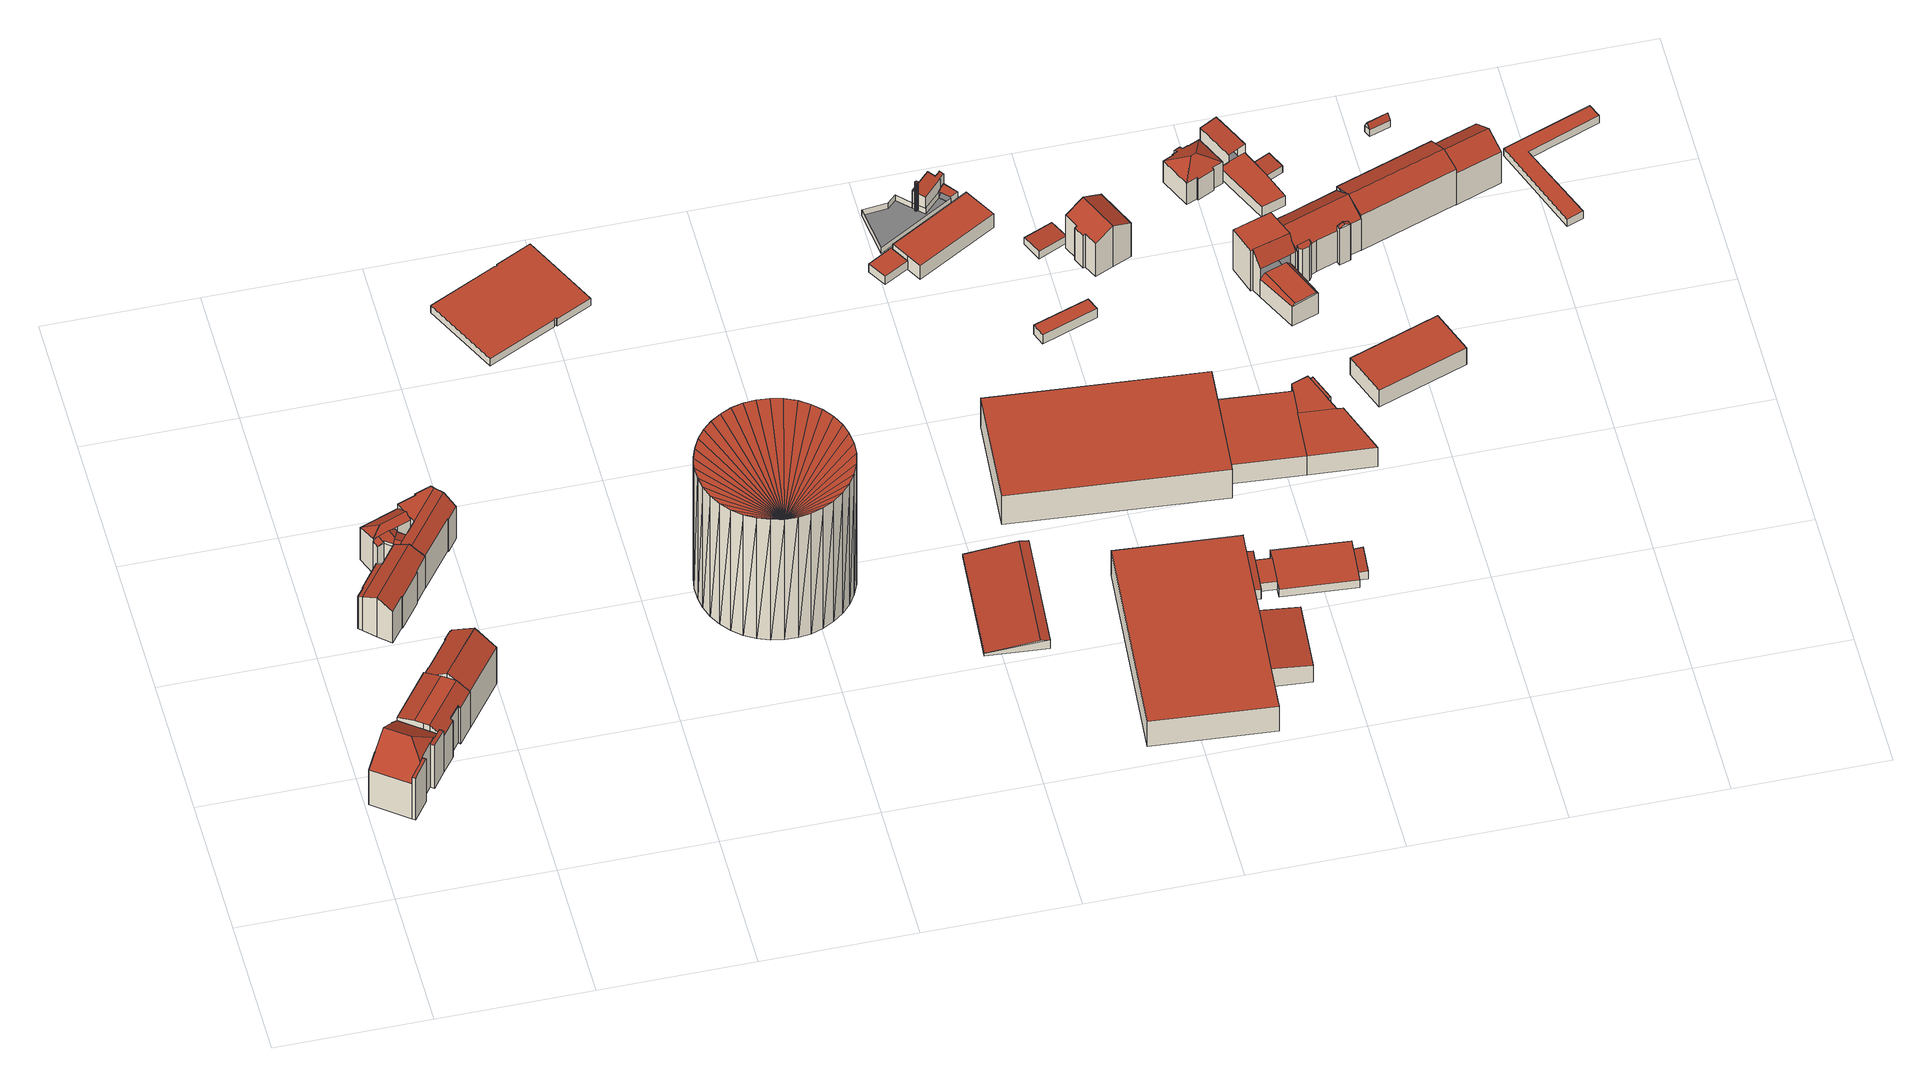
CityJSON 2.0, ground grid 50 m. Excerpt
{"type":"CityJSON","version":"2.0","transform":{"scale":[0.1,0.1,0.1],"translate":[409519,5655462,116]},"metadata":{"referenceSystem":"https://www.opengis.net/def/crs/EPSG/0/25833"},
"CityObjects":{
"building1":{"type":"Building","attributes":{"Gemeindeschluessel":14612000,"Geometrietyp2DReferenz":"3000","function":"31001_9998","roofType":"9999"},"children":["building1-1","building1-2","building1-3","building1-4"]},
"building1-1":{"type":"BuildingPart","attributes":{"Dachtyp_tdc":"tdcPolyFlatRoof","Dachneigung":0,"QualitaetDacherkennung":0,"Geometrietyp2DReferenz":"3000","measuredHeight":3,"roofType":"9999"},"parents":["building1"],"geometry":[{"type":"MultiSurface","lod":"2","boundaries":[[[0,1,2,3,4,5,6]],[[5,4,7,8]],[[4,3,9,7]],[[3,2,10,9]],[[2,1,11,10]],[[1,0,12,11]],[[8,7,9,10,11,12,13]],[[6,5,8,13]],[[0,6,13,12]]],"semantics":{"surfaces":[{"type":"RoofSurface"},{"type":"WallSurface"},{"type":"GroundSurface"},{"type":"ClosureSurface","isClosure":"1","QuelleClosure":"LoD1Solid"}],"values":[0,1,1,1,1,1,2,3,3]}}]},
"building1-2":{"type":"BuildingPart","attributes":{"Dachtyp_tdc":"tdcPolyFlatRoof","Dachneigung":4.39,"QualitaetDacherkennung":44,"Geometrietyp2DReferenz":"3000","measuredHeight":19.11,"roofType":"2100"},"parents":["building1"],"geometry":[{"type":"MultiSurface","lod":"2","boundaries":[[[14,15,16,17]],[[15,18,19,16]],[[18,20,21,22,19]],[[18,15,14,23,24,20]],[[22,25,17,16,19]]],"semantics":{"surfaces":[{"type":"WallSurface"},{"type":"RoofSurface"},{"type":"GroundSurface"}],"values":[0,0,0,1,2]}}]},
"building1-3":{"type":"BuildingPart","attributes":{"Dachtyp_tdc":"tdcGableAndHippedGRoof","Dachneigung":35.06,"QualitaetDacherkennung":53,"Geometrietyp2DReferenz":"3000","measuredHeight":23.35,"roofType":"9999"},"parents":["building1"],"geometry":[{"type":"MultiSurface","lod":"2","boundaries":[[[26,27,5,8,7]],[[28,29,11,12,0]],[[29,30,31,11]],[[30,32,33,31]],[[34,35,14,17,36,37]],[[21,38,39,22]],[[38,26,7,39]],[[40,35,34,41,42]],[[41,43,32,30,29,28,44,42]],[[44,27,26,38,21,24,40,42]],[[7,8,13,12,11,31,33,45,36,17,25,22,39]]],"semantics":{"surfaces":[{"type":"WallSurface"},{"type":"RoofSurface"},{"type":"GroundSurface"}],"values":[0,0,0,0,0,0,0,1,1,1,2]}}]},
"building1-4":{"type":"BuildingPart","attributes":{"Dachtyp_tdc":"tdcPolyFlatRoof","Dachneigung":4.6,"QualitaetDacherkennung":48,"Geometrietyp2DReferenz":"3000","measuredHeight":19.17,"roofType":"2100"},"parents":["building1"],"geometry":[{"type":"MultiSurface","lod":"2","boundaries":[[[46,47,48,49]],[[47,37,36,48]],[[50,46,49,33,32]],[[50,43,51,37,47,46]],[[49,48,36,45,33]]],"semantics":{"surfaces":[{"type":"WallSurface"},{"type":"RoofSurface"},{"type":"GroundSurface"}],"values":[0,0,0,1,2]}}]},
"building2":{"type":"Building","attributes":{"Dachtyp_tdc":"tdcFreeFormRoof","Gemeindeschluessel":14612000,"Dachneigung":11.6,"QualitaetDacherkennung":54,"Geometrietyp2DReferenz":"3000","measuredHeight":19.07,"function":"31001_9998","roofType":"5000"},"geometry":[{"type":"Solid","lod":"2","boundaries":[[[[52,53,54,55]],[[53,56,57,54]],[[56,58,59,57]],[[58,60,61,59]],[[60,62,63,61]],[[62,64,65,63]],[[64,66,67,65]],[[66,68,69,67]],[[68,70,71,69]],[[70,72,73,71]],[[72,52,55,73]],[[74,75,76,77]],[[56,78,79,66,64,80,81,58]],[[78,82,77,76,83,79]],[[68,79,83,70]],[[70,83,76,75,72]],[[52,74,77,82,53]],[[53,82,78,56]],[[58,81,60]],[[60,81,80,62]],[[62,80,64]],[[66,79,68]],[[72,75,74,52]],[[55,54,57,59,61,63,65,67,69,71,73]]]],"semantics":{"surfaces":[{"type":"WallSurface"},{"type":"RoofSurface"},{"type":"GroundSurface"}],"values":[[0,0,0,0,0,0,0,0,0,0,0,1,1,1,0,0,0,0,0,0,0,0,0,2]]}}]},
"building3":{"type":"Building","attributes":{"Dachtyp_tdc":"tdcGableRoof","Gemeindeschluessel":14612000,"Dachneigung":31.71,"QualitaetDacherkennung":57,"Geometrietyp2DReferenz":"3000","measuredHeight":20.95,"function":"31001_9998","roofType":"3100"},"geometry":[{"type":"Solid","lod":"2","boundaries":[[[[84,85,86,87]],[[85,88,89,86]],[[88,90,91,89]],[[90,92,57,91]],[[92,93,94,57]],[[88,85,84,95,96,97,98,99,100,101,93]],[[93,92,90,88]],[[94,55,102,103,104,105,106,107,87,86,89,91,57]],[[93,101,55,94]],[[101,100,102,55]],[[100,99,103,102]],[[99,98,104,103]],[[98,97,105,104]],[[97,96,106,105]],[[96,95,107,106]],[[95,84,87,107]]]],"semantics":{"surfaces":[{"type":"WallSurface"},{"type":"RoofSurface"},{"type":"GroundSurface"}],"values":[[0,0,0,0,0,1,1,2,0,0,0,0,0,0,0,0]]}}]},
"building4":{"type":"Building","attributes":{"Gemeindeschluessel":14612000,"Geometrietyp2DReferenz":"3000","function":"31001_9998","roofType":"9999"},"children":["building4-1","building4-2"]},
"building4-1":{"type":"BuildingPart","attributes":{"Dachtyp_tdc":"tdcGableRoof","Dachneigung":33.22,"QualitaetDacherkennung":48,"Geometrietyp2DReferenz":"3000","measuredHeight":17.38,"roofType":"3100"},"parents":["building4"],"geometry":[{"type":"MultiSurface","lod":"2","boundaries":[[[108,109,110,111]],[[109,112,113,110]],[[112,114,115,113]],[[114,116,117,115]],[[116,118,119,117]],[[118,120,121,119]],[[120,122,123,121]],[[122,124,125,123]],[[124,126,127,125]],[[128,108,111,129]],[[124,122,120,118,116,114,112,109]],[[109,108,128,126,124]],[[111,110,113,115,117,119,121,123,125,127,129]]],"semantics":{"surfaces":[{"type":"WallSurface"},{"type":"RoofSurface"},{"type":"GroundSurface"}],"values":[0,0,0,0,0,0,0,0,0,0,1,1,2]}}]},
"building4-2":{"type":"BuildingPart","attributes":{"Dachtyp_tdc":"tdcPolyFlatRoof","Dachneigung":28.06,"QualitaetDacherkennung":44,"Geometrietyp2DReferenz":"3000","measuredHeight":15.16,"roofType":"2100"},"parents":["building4"],"geometry":[{"type":"MultiSurface","lod":"2","boundaries":[[[130,131,132,133]],[[131,134,135,132]],[[134,136,137,135]],[[136,128,129,137]],[[130,133,127,126]],[[126,128,136,134,131,130]],[[133,132,135,137,129,127]]],"semantics":{"surfaces":[{"type":"WallSurface"},{"type":"RoofSurface"},{"type":"GroundSurface"}],"values":[0,0,0,0,0,1,2]}}]},
"building5":{"type":"Building","attributes":{"Gemeindeschluessel":14612000,"Geometrietyp2DReferenz":"3000","function":"31001_9998","roofType":"9999"},"children":["building5-1","building5-2","building5-3","building5-4","building5-5"]},
"building5-1":{"type":"BuildingPart","attributes":{"Dachtyp_tdc":"tdcPolyFlatRoof","Dachneigung":0,"QualitaetDacherkennung":19,"Geometrietyp2DReferenz":"3000","measuredHeight":16.37,"roofType":"1000"},"parents":["building5"],"geometry":[{"type":"MultiSurface","lod":"2","boundaries":[[[138,139,140,141,142]],[[139,143,144,140]],[[143,145,146,144]],[[145,147,148,146]],[[147,149,150,148]],[[151,152,153,154,155]],[[151,149,147,145,143,139,138,156,157,152]],[[154,141,140,144,146,148,150,155]]],"semantics":{"surfaces":[{"type":"WallSurface"},{"type":"RoofSurface"},{"type":"GroundSurface"}],"values":[0,0,0,0,0,0,1,2]}}]},
"building5-2":{"type":"BuildingPart","attributes":{"Dachtyp_tdc":"tdcFreeFormRoof","Dachneigung":4.94,"QualitaetDacherkennung":31,"Geometrietyp2DReferenz":"3000","measuredHeight":15.71,"roofType":"5000"},"parents":["building5"],"geometry":[{"type":"MultiSurface","lod":"2","boundaries":[[[158,159,160,161]],[[159,162,163,160]],[[162,164,165,163]],[[166,167,168,169]],[[170,171,172,173,174,175]],[[164,162,176,177]],[[173,178,179,177,176,180,181,182,174]],[[158,181,180,159]],[[159,180,176,162]],[[166,171,170,183,167]],[[168,184,161,160,163,165,185,186,169]]],"semantics":{"surfaces":[{"type":"WallSurface"},{"type":"RoofSurface"},{"type":"GroundSurface"}],"values":[0,0,0,0,1,1,1,0,0,0,2]}}]},
"building5-3":{"type":"BuildingPart","attributes":{"Dachtyp_tdc":"tdcGableRoof","Dachneigung":20.17,"QualitaetDacherkennung":49,"Geometrietyp2DReferenz":"3000","measuredHeight":16.18,"roofType":"3100"},"parents":["building5"],"geometry":[{"type":"MultiSurface","lod":"2","boundaries":[[[183,187,188,168,167]],[[189,190,181,158,161,191]],[[187,183,175,192,193]],[[190,189,193,192]],[[168,188,191,161,184]]],"semantics":{"surfaces":[{"type":"WallSurface"},{"type":"RoofSurface"},{"type":"GroundSurface"}],"values":[0,0,1,1,2]}}]},
"building5-4":{"type":"BuildingPart","attributes":{"Dachtyp_tdc":"tdcHipAndGableRoof","Dachneigung":30.74,"QualitaetDacherkennung":56,"Geometrietyp2DReferenz":"3000","measuredHeight":16.95,"roofType":"5000"},"parents":["building5"],"geometry":[{"type":"MultiSurface","lod":"2","boundaries":[[[194,195,196,165,164]],[[195,142,141,196]],[[195,194,197]],[[194,179,198,172,153,157,199,197]],[[142,195,197,199,156]],[[154,169,186,185,165,196,141]]],"semantics":{"surfaces":[{"type":"WallSurface"},{"type":"RoofSurface"},{"type":"GroundSurface"}],"values":[0,0,1,1,1,2]}}]},
"building5-5":{"type":"BuildingPart","attributes":{"Dachtyp_tdc":"tdcGableRoof","Dachneigung":30.87,"QualitaetDacherkennung":40,"Geometrietyp2DReferenz":"3000","measuredHeight":17.08,"roofType":"3100"},"parents":["building5"],"geometry":[{"type":"MultiSurface","lod":"2","boundaries":[[[200,201,202,150,149]],[[201,203,204,202]],[[203,205,206,204]],[[205,207,208,206]],[[207,209,210,208]],[[209,211,212,210]],[[211,213,214,212]],[[213,215,189,191,214]],[[216,217,151,155,188,187]],[[213,211,209,207,205,203,201]],[[201,200,217,216,215,213]],[[155,150,202,204,206,208,210,212,214,191,188]]],"semantics":{"surfaces":[{"type":"WallSurface"},{"type":"RoofSurface"},{"type":"GroundSurface"}],"values":[0,0,0,0,0,0,0,0,0,1,1,2]}}]},
"building6":{"type":"Building","attributes":{"Dachtyp_tdc":"tdcPolyFlatRoof","Gemeindeschluessel":14612000,"Dachneigung":0,"QualitaetDacherkennung":0,"Geometrietyp2DReferenz":"3000","BezugspunktDach":"2000","measuredHeight":3,"function":"31001_2000"},"geometry":[{"type":"MultiSurface","lod":"2","boundaries":[[[218,219,220,221,222,223,224,225,226,227,228,229]],[[229,228,230,231]],[[228,227,232,230]],[[227,226,233,232]],[[226,225,234,233]],[[225,224,235,234]],[[224,223,236,235]],[[223,222,237,236]],[[222,221,238,237]],[[221,220,239,238]],[[220,219,240,239]],[[219,218,241,240]],[[218,229,231,241]],[[231,230,232,233,234,235,236,237,238,239,240,241]]],"semantics":{"surfaces":[{"type":"RoofSurface"},{"type":"WallSurface"},{"type":"GroundSurface"}],"values":[0,1,1,1,1,1,1,1,1,1,1,1,1,2]}}]},
"building7":{"type":"Building","attributes":{"Stand_DGM":"2016","Stand_Basis-DLM":"2021","Gemeindeschluessel":"14612000","ObjektHoehe":53.82,"Stand_Laserscan":"2016","BodenHoehe":120.43,"Stand_3D-Stadtmodell":"2023","Geometrietyp2DReferenz":3000,"AbsoluteHoehe":174.25,"measuredHeight":53.82,"function":"51001_1005","roofType":"9999"},"geometry":[{"type":"MultiSurface","lod":"2","boundaries":[[[242,243,244]],[[242,244,245]],[[242,245,246]],[[242,246,247]],[[242,247,248]],[[242,248,249]],[[242,249,250]],[[242,250,251]],[[242,251,252]],[[242,252,253]],[[242,254,255]],[[242,256,257]],[[242,257,258]],[[242,258,254]],[[242,255,259]],[[242,259,260]],[[242,260,261]],[[242,261,262]],[[242,262,263]],[[242,263,264]],[[242,264,265]],[[242,265,266]],[[242,266,267]],[[242,267,268]],[[242,268,269]],[[242,253,256]],[[242,269,270]],[[242,270,271]],[[242,271,272]],[[242,272,273]],[[242,273,274]],[[242,274,275]],[[242,275,276]],[[242,276,277]],[[242,277,278]],[[271,279,280]],[[270,269,281]],[[270,281,279]],[[269,268,282]],[[269,282,281]],[[268,267,283]],[[268,283,282]],[[267,266,284]],[[267,284,283]],[[266,265,285]],[[266,285,284]],[[265,264,286]],[[265,286,285]],[[264,263,287]],[[264,287,286]],[[263,262,288]],[[263,288,287]],[[262,261,289]],[[262,289,288]],[[261,260,290]],[[261,290,289]],[[260,259,291]],[[260,291,290]],[[259,255,292]],[[259,292,291]],[[255,254,293]],[[255,293,292]],[[254,258,294]],[[254,294,293]],[[258,257,295]],[[258,295,294]],[[257,256,296]],[[271,270,279]],[[257,296,295]],[[256,253,297]],[[256,297,296]],[[253,252,298]],[[253,298,297]],[[252,251,299]],[[252,299,298]],[[251,250,300]],[[251,300,299]],[[250,249,301]],[[250,301,300]],[[249,248,302]],[[249,302,301]],[[248,247,303]],[[248,303,302]],[[247,246,304]],[[247,304,303]],[[246,245,305]],[[246,305,304]],[[245,244,306]],[[245,306,305]],[[243,307,308]],[[244,243,308]],[[244,308,306]],[[243,242,307]],[[242,278,309]],[[242,309,307]],[[278,277,310]],[[278,310,309]],[[277,276,311]],[[277,311,310]],[[276,275,312]],[[276,312,311]],[[275,274,313]],[[275,313,312]],[[274,273,314]],[[274,314,313]],[[273,272,315]],[[273,315,314]],[[272,271,280]],[[272,280,315]],[[305,306,308]],[[305,308,307]],[[305,307,309]],[[305,309,310]],[[305,310,311]],[[305,311,312]],[[305,312,313]],[[305,313,314]],[[305,314,315]],[[305,315,280]],[[305,280,279]],[[305,279,281]],[[305,281,282]],[[305,282,283]],[[305,283,284]],[[305,284,285]],[[305,285,286]],[[305,286,287]],[[305,287,288]],[[305,288,289]],[[305,289,290]],[[305,290,291]],[[305,291,292]],[[305,292,293]],[[305,293,294]],[[305,294,295]],[[305,295,296]],[[305,297,298]],[[305,296,297]],[[305,298,299]],[[305,299,300]],[[305,300,301]],[[305,301,302]],[[305,302,303]],[[305,303,304]]],"semantics":{"surfaces":[{"type":"RoofSurface"},{"type":"WallSurface"},{"type":"GroundSurface"}],"values":[0,0,0,0,0,0,0,0,0,0,0,0,0,0,0,0,0,0,0,0,0,0,0,0,0,0,0,0,0,0,0,0,0,0,0,1,1,1,1,1,1,1,1,1,1,1,1,1,1,1,1,1,1,1,1,1,1,1,1,1,1,1,1,1,1,1,1,1,1,1,1,1,1,1,1,1,1,1,1,1,1,1,1,1,1,1,1,1,1,1,1,1,1,1,1,1,1,1,1,1,1,1,1,1,1,1,1,1,1,2,2,2,2,2,2,2,2,2,2,2,2,2,2,2,2,2,2,2,2,2,2,2,2,2,2,2,2,2,2,2,2,2,2,2]}}]},
"building8":{"type":"Building","attributes":{"Dachtyp_tdc":"tdcGableRoof","Gemeindeschluessel":14612000,"Dachneigung":10.55,"QualitaetDacherkennung":10,"Geometrietyp2DReferenz":"3000","measuredHeight":4.3,"function":"31001_2000","roofType":"3100"},"geometry":[{"type":"Solid","lod":"2","boundaries":[[[[316,317,318,319]],[[317,320,321,318]],[[320,322,323,321]],[[322,316,319,323]],[[320,317,324]],[[316,322,325]],[[317,316,325,324]],[[322,320,324,325]],[[319,318,321,323]]]],"semantics":{"surfaces":[{"type":"WallSurface"},{"type":"RoofSurface"},{"type":"GroundSurface"}],"values":[[0,0,0,0,0,0,1,1,2]]}}]},
"building9":{"type":"Building","attributes":{"Dachtyp_tdc":"tdcPolyFlatRoof","Gemeindeschluessel":14612000,"Dachneigung":0,"QualitaetDacherkennung":81,"Geometrietyp2DReferenz":"3000","measuredHeight":3.58,"function":"31001_2000","roofType":"1000"},"geometry":[{"type":"Solid","lod":"2","boundaries":[[[[326,327,328,329,330,331]],[[332,333,327,326]],[[333,334,328,327]],[[334,335,329,328]],[[335,336,330,329]],[[336,337,331,330]],[[337,332,326,331]],[[337,336,335,334,333,332]]]],"semantics":{"surfaces":[{"type":"GroundSurface"},{"type":"WallSurface"},{"type":"RoofSurface"}],"values":[[0,1,1,1,1,1,1,2]]}}]},
"building10":{"type":"Building","attributes":{"Gemeindeschluessel":14612000,"Geometrietyp2DReferenz":"3000","function":"31001_2000","roofType":"9999"},"children":["building10-1","building10-2","building10-3"]},
"building10-1":{"type":"BuildingPart","attributes":{"Dachtyp_tdc":"tdcPolyFlatRoof","Dachneigung":0,"QualitaetDacherkennung":19,"Geometrietyp2DReferenz":"3000","measuredHeight":11.03,"roofType":"1000"},"parents":["building10"],"geometry":[{"type":"MultiSurface","lod":"2","boundaries":[[[338,339,340]],[[338,341,342,339]],[[341,343,342]],[[344,345,346]],[[344,347,348,345]],[[347,349,350,348]],[[349,351,352,350]],[[351,353,354,352]],[[353,355,356,354]],[[355,357,358,356]],[[357,359,358]],[[357,355,353,351,349,347,344,341,338]],[[339,342,345,348,350,352,354,356,358]]],"semantics":{"surfaces":[{"type":"WallSurface"},{"type":"RoofSurface"},{"type":"GroundSurface"}],"values":[0,0,0,0,0,0,0,0,0,0,0,1,2]}}]},
"building10-2":{"type":"BuildingPart","attributes":{"Dachtyp_tdc":"tdcPolyFlatRoof","Dachneigung":2.71,"QualitaetDacherkennung":78,"Geometrietyp2DReferenz":"3000","measuredHeight":4.43,"roofType":"2100"},"parents":["building10"],"geometry":[{"type":"MultiSurface","lod":"2","boundaries":[[[359,360,361,358]],[[360,362,363,361]],[[362,364,365,363]],[[364,366,367,365]],[[366,340,339,367]],[[340,366,364,362,360,359]],[[361,363,365,367,339,358]]],"semantics":{"surfaces":[{"type":"WallSurface"},{"type":"RoofSurface"},{"type":"GroundSurface"}],"values":[0,0,0,0,0,1,2]}}]},
"building10-3":{"type":"BuildingPart","attributes":{"Dachtyp_tdc":"tdcPolyFlatRoof","Dachneigung":2.86,"QualitaetDacherkennung":78,"Geometrietyp2DReferenz":"3000","measuredHeight":8.1,"roofType":"2100"},"parents":["building10"],"geometry":[{"type":"MultiSurface","lod":"2","boundaries":[[[343,368,369,342]],[[368,370,371,369]],[[370,346,345,371]],[[346,370,368,343]],[[342,369,371,345]]],"semantics":{"surfaces":[{"type":"WallSurface"},{"type":"RoofSurface"},{"type":"GroundSurface"}],"values":[0,0,0,1,2]}}]},
"building11":{"type":"Building","attributes":{"Gemeindeschluessel":14612000,"QualitaetDacherkennung":100,"Geometrietyp2DReferenz":"3000","function":"31001_2000","roofType":"9999"},"children":["building11-1","building11-2","building11-3"]},
"building11-1":{"type":"BuildingPart","attributes":{"Dachtyp_tdc":"tdcPolyFlatRoof","Dachneigung":0,"QualitaetDacherkennung":100,"Geometrietyp2DReferenz":"3000","measuredHeight":2.31,"roofType":"1000"},"parents":["building11"],"geometry":[{"type":"MultiSurface","lod":"2","boundaries":[[[372,373,374,375,376]],[[373,377,378,374]],[[377,379,380,378]],[[379,381,382,380]],[[381,383,384,382]],[[383,385,386,384]],[[385,387,388,389,386]],[[375,374,378,380,382,384,386,389]]],"semantics":{"surfaces":[{"type":"WallSurface"},{"type":"GroundSurface"}],"values":[0,0,0,0,0,0,0,1]}}]},
"building11-2":{"type":"BuildingPart","attributes":{"Dachtyp_tdc":"tdcPolyFlatRoof","Dachneigung":0,"QualitaetDacherkennung":100,"Geometrietyp2DReferenz":"3000","measuredHeight":2.66,"roofType":"1000"},"parents":["building11"],"geometry":[{"type":"MultiSurface","lod":"2","boundaries":[[[390,391,392,388,387]],[[391,393,394,392]],[[393,395,396,394]],[[395,397,398,396]],[[397,399,372,376,398]],[[399,397,395,393,391,390]],[[388,392,394,396,398,376]]],"semantics":{"surfaces":[{"type":"WallSurface"},{"type":"RoofSurface"},{"type":"GroundSurface"}],"values":[0,0,0,0,0,1,2]}}]},
"building11-3":{"type":"BuildingPart","attributes":{"Dachtyp_tdc":"tdcPolyFlatRoof","Dachneigung":0,"QualitaetDacherkennung":100,"Geometrietyp2DReferenz":"3000","measuredHeight":12.34,"roofType":"1000"},"parents":["building11"],"geometry":[{"type":"MultiSurface","lod":"2","boundaries":[[[400,401,402,403]],[[401,404,405,402]],[[404,406,407,405]],[[406,408,409,407]],[[408,410,411,409]],[[410,412,413,411]],[[412,414,415,413]],[[414,416,417,415]],[[416,418,419,417]],[[418,420,421,419]],[[420,422,423,421]],[[422,424,425,423]],[[424,426,427,425]],[[426,428,429,427]],[[428,430,431,429]],[[430,432,433,431]],[[432,434,435,433]],[[434,400,403,435]],[[434,432,430,428,426,424,422,420,418,416,414,412,410,408,406,404,401,400]]],"semantics":{"surfaces":[{"type":"WallSurface"},{"type":"RoofSurface"}],"values":[0,0,0,0,0,0,0,0,0,0,0,0,0,0,0,0,0,0,1]}}]},
"building12":{"type":"Building","attributes":{"Dachtyp_tdc":"tdcPolyFlatRoof","Gemeindeschluessel":14612000,"Dachneigung":0,"QualitaetDacherkennung":20,"Geometrietyp2DReferenz":"3000","measuredHeight":12.74,"function":"31001_2000","roofType":"1000"},"geometry":[{"type":"Solid","lod":"2","boundaries":[[[[436,437,438,439]],[[437,440,441,438]],[[440,442,443,441]],[[442,444,445,443]],[[444,446,447,445]],[[446,436,439,447]],[[446,444,442,440,437,436]],[[439,438,441,443,445,447]]]],"semantics":{"surfaces":[{"type":"WallSurface"},{"type":"RoofSurface"},{"type":"GroundSurface"}],"values":[[0,0,0,0,0,0,1,2]]}}]},
"building13":{"type":"Building","attributes":{"Dachtyp_tdc":"tdcPolyFlatRoof","Gemeindeschluessel":14612000,"Dachneigung":0,"QualitaetDacherkennung":92,"Geometrietyp2DReferenz":"3000","measuredHeight":6.06,"function":"31001_2000","roofType":"1000"},"geometry":[{"type":"Solid","lod":"2","boundaries":[[[[448,449,450,451]],[[449,452,453,450]],[[452,454,455,453]],[[454,456,457,455]],[[456,458,459,457]],[[458,448,451,459]],[[458,456,454,452,449,448]],[[451,450,453,455,457,459]]]],"semantics":{"surfaces":[{"type":"WallSurface"},{"type":"RoofSurface"},{"type":"GroundSurface"}],"values":[[0,0,0,0,0,0,1,2]]}}]},
"building14":{"type":"Building","attributes":{"Dachtyp_tdc":"tdcPolyFlatRoof","Gemeindeschluessel":14612000,"Dachneigung":8.88,"QualitaetDacherkennung":100,"Geometrietyp2DReferenz":"3000","measuredHeight":7.78,"function":"31001_2000","roofType":"2100"},"geometry":[{"type":"Solid","lod":"2","boundaries":[[[[460,461,462,463]],[[461,464,465,462]],[[464,466,467,465]],[[466,468,396,467]],[[468,469,394,396]],[[469,470,392,394]],[[470,471,472,392]],[[471,473,474,472]],[[473,460,463,474]],[[473,471,470,469,468,466,464,461,460]],[[463,462,465,467,396,394,392,472,474]]]],"semantics":{"surfaces":[{"type":"WallSurface"},{"type":"RoofSurface"},{"type":"GroundSurface"}],"values":[[0,0,0,0,0,0,0,0,0,1,2]]}}]},
"building15":{"type":"Building","attributes":{"Dachtyp_tdc":"tdcPolyFlatRoof","Gemeindeschluessel":14612000,"Dachneigung":0,"QualitaetDacherkennung":84,"Geometrietyp2DReferenz":"3000","measuredHeight":3.94,"function":"31001_2000","roofType":"1000"},"geometry":[{"type":"Solid","lod":"2","boundaries":[[[[475,476,477,478]],[[476,479,480,477]],[[479,481,482,480]],[[481,475,478,482]],[[481,479,476,475]],[[478,477,480,482]]]],"semantics":{"surfaces":[{"type":"WallSurface"},{"type":"RoofSurface"},{"type":"GroundSurface"}],"values":[[0,0,0,0,1,2]]}}]},
"building16":{"type":"Building","attributes":{"Dachtyp_tdc":"tdcPolyFlatRoof","Gemeindeschluessel":14612000,"Dachneigung":3.62,"QualitaetDacherkennung":80,"Geometrietyp2DReferenz":"3000","measuredHeight":3.3,"function":"31001_9998","roofType":"2100"},"geometry":[{"type":"Solid","lod":"2","boundaries":[[[[483,484,485,486]],[[484,487,488,485]],[[487,489,490,488]],[[489,483,486,490]],[[489,487,484,483]],[[486,485,488,490]]]],"semantics":{"surfaces":[{"type":"WallSurface"},{"type":"RoofSurface"},{"type":"GroundSurface"}],"values":[[0,0,0,0,1,2]]}}]},
"building17":{"type":"Building","attributes":{"Gemeindeschluessel":14612000,"Geometrietyp2DReferenz":"3000","function":"31001_2000","roofType":"9999"},"children":["building17-1","building17-2","building17-3"]},
"building17-1":{"type":"BuildingPart","attributes":{"Dachtyp_tdc":"tdcPolyFlatRoof","Dachneigung":0,"QualitaetDacherkennung":81,"Geometrietyp2DReferenz":"3000","measuredHeight":3.49,"roofType":"1000"},"parents":["building17"],"geometry":[{"type":"MultiSurface","lod":"2","boundaries":[[[491,492,493]],[[491,494,495,492]],[[494,496,497,495]],[[496,498,499,497]],[[500,501,502,503]],[[501,504,505,502]],[[504,506,507,505]],[[506,508,507]],[[506,504,501,500,498,496,494,491]],[[492,495,497,499,503,502,505,507]]],"semantics":{"surfaces":[{"type":"WallSurface"},{"type":"RoofSurface"},{"type":"GroundSurface"}],"values":[0,0,0,0,0,0,0,0,1,2]}}]},
"building17-2":{"type":"BuildingPart","attributes":{"Dachtyp_tdc":"tdcPolyFlatRoof","Dachneigung":6,"QualitaetDacherkennung":92,"Geometrietyp2DReferenz":"3000","measuredHeight":3.68,"roofType":"2100"},"parents":["building17"],"geometry":[{"type":"MultiSurface","lod":"2","boundaries":[[[508,509,510,507]],[[509,511,512,510]],[[511,493,492,512]],[[511,509,508,493]],[[492,507,510,512]]],"semantics":{"surfaces":[{"type":"WallSurface"},{"type":"RoofSurface"},{"type":"GroundSurface"}],"values":[0,0,0,1,2]}}]},
"building17-3":{"type":"BuildingPart","attributes":{"Dachtyp_tdc":"tdcPolyFlatRoof","Dachneigung":0,"QualitaetDacherkennung":49,"Geometrietyp2DReferenz":"3000","measuredHeight":3.65,"roofType":"1000"},"parents":["building17"],"geometry":[{"type":"MultiSurface","lod":"2","boundaries":[[[513,514,365,499,498]],[[514,515,363,365]],[[515,516,500,503,363]],[[516,515,514,513]],[[499,365,363,503]]],"semantics":{"surfaces":[{"type":"WallSurface"},{"type":"RoofSurface"},{"type":"GroundSurface"}],"values":[0,0,0,1,2]}}]},
"building18":{"type":"Building","attributes":{"Dachtyp_tdc":"tdcGableRoof","Gemeindeschluessel":14612000,"Dachneigung":28.18,"QualitaetDacherkennung":75,"Geometrietyp2DReferenz":"3000","measuredHeight":18.16,"function":"31001_9998","roofType":"3100"},"geometry":[{"type":"Solid","lod":"2","boundaries":[[[[517,518,519,520]],[[518,521,522,519]],[[521,523,524,522]],[[523,525,526,524]],[[525,527,528,526]],[[527,529,530,528]],[[529,531,532,530]],[[531,533,534,532]],[[533,535,536,534]],[[535,517,520,536]],[[531,529,527,525]],[[525,523,521,518,517,535,533,531]],[[520,519,522,524,526,528,530,532,534,536]]]],"semantics":{"surfaces":[{"type":"WallSurface"},{"type":"RoofSurface"},{"type":"GroundSurface"}],"values":[[0,0,0,0,0,0,0,0,0,0,1,1,2]]}}]},
"building19":{"type":"Building","attributes":{"Gemeindeschluessel":14612000,"Geometrietyp2DReferenz":"3000","function":"31001_2000","roofType":"9999"},"children":["building19-1","building19-2","building19-3","building19-4"]},
"building19-1":{"type":"BuildingPart","attributes":{"Dachtyp_tdc":"tdcPolyFlatRoof","Dachneigung":0,"QualitaetDacherkennung":49,"Geometrietyp2DReferenz":"3000","measuredHeight":8.45,"roofType":"1000"},"parents":["building19"],"geometry":[{"type":"MultiSurface","lod":"2","boundaries":[[[537,538,539,540,541]],[[542,543,544,545,546]],[[547,537,541,548]],[[547,549,543,542,538,537]],[[541,540,545,544,550,548]]],"semantics":{"surfaces":[{"type":"WallSurface"},{"type":"RoofSurface"},{"type":"GroundSurface"}],"values":[0,0,0,1,2]}}]},
"building19-2":{"type":"BuildingPart","attributes":{"Dachtyp_tdc":"tdcPolyFlatRoof","Dachneigung":0,"QualitaetDacherkennung":68,"Geometrietyp2DReferenz":"3000","measuredHeight":8.48,"roofType":"1000"},"parents":["building19"],"geometry":[{"type":"MultiSurface","lod":"2","boundaries":[[[551,552,553,554]],[[552,555,556,553]],[[557,551,554,544,543]],[[557,558,555,552,551]],[[554,553,556,550,544]]],"semantics":{"surfaces":[{"type":"WallSurface"},{"type":"RoofSurface"},{"type":"GroundSurface"}],"values":[0,0,0,1,2]}}]},
"building19-3":{"type":"BuildingPart","attributes":{"Dachtyp_tdc":"tdcPolyFlatRoof","Dachneigung":19.18,"QualitaetDacherkennung":60,"Geometrietyp2DReferenz":"3000","measuredHeight":6.92,"roofType":"2100"},"parents":["building19"],"geometry":[{"type":"MultiSurface","lod":"2","boundaries":[[[559,546,545,560]],[[539,561,562,540]],[[561,559,560,562]],[[561,539,546,559]],[[560,545,540,562]]],"semantics":{"surfaces":[{"type":"WallSurface"},{"type":"RoofSurface"},{"type":"GroundSurface"}],"values":[0,0,0,1,2]}}]},
"building19-4":{"type":"BuildingPart","attributes":{"Dachtyp_tdc":"tdcPolyFlatRoof","Dachneigung":0,"QualitaetDacherkennung":69,"Geometrietyp2DReferenz":"3000","measuredHeight":8.47,"roofType":"1000"},"parents":["building19"],"geometry":[{"type":"MultiSurface","lod":"2","boundaries":[[[563,564,565,566]],[[564,567,547,548,565]],[[555,563,566,556]],[[555,558,567,564,563]],[[566,565,548,550,556]]],"semantics":{"surfaces":[{"type":"WallSurface"},{"type":"RoofSurface"},{"type":"GroundSurface"}],"values":[0,0,0,1,2]}}]},
"building20":{"type":"Building","attributes":{"Dachtyp_tdc":"tdcHipRoof","Gemeindeschluessel":14612000,"Dachneigung":28.74,"QualitaetDacherkennung":75,"Geometrietyp2DReferenz":"3000","measuredHeight":12.71,"function":"31001_2000","roofType":"3200"},"geometry":[{"type":"Solid","lod":"2","boundaries":[[[[568,569,570,571]],[[569,572,573,570]],[[572,574,575,573]],[[574,576,577,575]],[[576,578,579,577]],[[578,580,581,579]],[[580,582,583,581]],[[582,584,585,583]],[[584,586,587,585]],[[586,588,589,587]],[[588,590,591,589]],[[590,592,593,591]],[[592,594,595,593]],[[594,596,597,595]],[[596,598,599,597]],[[598,568,571,599]],[[594,592,600]],[[582,580,601]],[[592,590,588,586,584,582,601,600]],[[580,578,576,574,572,569,568,598,596,594,600,601]],[[571,570,573,575,577,579,581,583,585,587,589,591,593,595,597,599]]]],"semantics":{"surfaces":[{"type":"WallSurface"},{"type":"RoofSurface"},{"type":"GroundSurface"}],"values":[[0,0,0,0,0,0,0,0,0,0,0,0,0,0,0,0,1,1,1,1,2]]}}]},
"building21":{"type":"Building","attributes":{"Gemeindeschluessel":14612000,"Geometrietyp2DReferenz":"3000","function":"31001_2000","roofType":"9999"},"children":["building21-1","building21-2","building21-3","building21-4","building21-5","building21-6"]},
"building21-1":{"type":"BuildingPart","attributes":{"Dachtyp_tdc":"tdcPolyFlatRoof","Dachneigung":0,"QualitaetDacherkennung":45,"Geometrietyp2DReferenz":"3000","measuredHeight":17.8,"roofType":"1000"},"parents":["building21"],"geometry":[{"type":"MultiSurface","lod":"2","boundaries":[[[602,603,604,605]],[[603,606,607,604]],[[603,602,608,609,610,611,612,613,606]],[[607,614,615,616,605,604]],[[606,613,617,614,607]]],"semantics":{"surfaces":[{"type":"WallSurface"},{"type":"RoofSurface"},{"type":"GroundSurface"}],"values":[0,0,1,2,0]}}]},
"building21-2":{"type":"BuildingPart","attributes":{"Dachtyp_tdc":"tdcGableRoof","Dachneigung":32.88,"QualitaetDacherkennung":58,"Geometrietyp2DReferenz":"3000","measuredHeight":18.35,"roofType":"3100"},"parents":["building21"],"geometry":[{"type":"MultiSurface","lod":"2","boundaries":[[[618,619,620,621]],[[619,622,623,620]],[[622,624,625,623]],[[624,626,627,625]],[[626,628,629,627]],[[630,631,632,633]],[[631,634,635,632]],[[634,636,637,635]],[[638,639,640,641,642]],[[617,643,644,614]],[[643,618,621,644]],[[645,610,646,647,639,638,636,634,631,630,628,626,624,622]],[[622,619,618,643,617,612,645]],[[621,620,623,625,627,629,633,632,635,637,642,641,616,615,614,644]]],"semantics":{"surfaces":[{"type":"WallSurface"},{"type":"RoofSurface"},{"type":"GroundSurface"}],"values":[0,0,0,0,0,0,0,0,0,0,0,1,1,2]}}]},
"building21-3":{"type":"BuildingPart","attributes":{"Dachtyp_tdc":"tdcCutGableRoof","Dachneigung":0.132,"QualitaetDacherkennung":53,"Geometrietyp2DReferenz":"3000","measuredHeight":9.65,"roofType":"9999"},"parents":["building21"],"geometry":[{"type":"MultiSurface","lod":"2","boundaries":[[[648,649,650,651]],[[649,652,653,650]],[[652,654,655,653]],[[649,648,656,657]],[[652,649,657,658]],[[654,652,658,659]],[[658,657,656,659]],[[651,650,653,655]]],"semantics":{"surfaces":[{"type":"WallSurface"},{"type":"RoofSurface"},{"type":"GroundSurface"}],"values":[0,0,0,1,0,1,1,2]}}]},
"building21-4":{"type":"BuildingPart","attributes":{"Dachtyp_tdc":"tdcPolyFlatRoof","Dachneigung":30.3,"QualitaetDacherkennung":60,"Geometrietyp2DReferenz":"3000","measuredHeight":16.27,"roofType":"2100"},"parents":["building21"],"geometry":[{"type":"MultiSurface","lod":"2","boundaries":[[[660,661,638,642,662]],[[663,664,665,637,636]],[[664,666,667,665]],[[666,668,669,667]],[[669,662,642,637,665,667]],[[666,664,663,661,660,668]],[[668,660,662,669]]],"semantics":{"surfaces":[{"type":"WallSurface"},{"type":"GroundSurface"},{"type":"RoofSurface"}],"values":[0,0,0,0,1,2,0]}}]},
"building21-5":{"type":"BuildingPart","attributes":{"Dachtyp_tdc":"tdcPolyFlatRoof","Dachneigung":57.88,"QualitaetDacherkennung":50,"Geometrietyp2DReferenz":"3000","measuredHeight":18.12,"roofType":"2100"},"parents":["building21"],"geometry":[{"type":"MultiSurface","lod":"2","boundaries":[[[670,671,602,605,655,654]],[[640,672,648,651,641]],[[672,640,647,673,608,671,670]],[[655,605,616,641,651]]],"semantics":{"surfaces":[{"type":"WallSurface"},{"type":"RoofSurface"},{"type":"GroundSurface"}],"values":[0,0,1,2]}}]},
"building21-6":{"type":"BuildingPart","attributes":{"Dachtyp_tdc":"tdcGableRoof","Dachneigung":23.72,"QualitaetDacherkennung":68,"Geometrietyp2DReferenz":"3000","measuredHeight":16.86,"roofType":"3100"},"parents":["building21"],"geometry":[{"type":"MultiSurface","lod":"2","boundaries":[[[674,675,676]],[[677,678,679]],[[675,677,679,676]],[[678,674,676,679]],[[629,680,681,633]],[[677,675,680,629,628]],[[675,674,681,680]],[[674,678,630,633,681]]],"semantics":{"surfaces":[{"type":"WallSurface"},{"type":"RoofSurface"},{"type":"GroundSurface"}],"values":[0,0,1,1,2,0,0,0]}}]},
"building22":{"type":"Building","attributes":{"Gemeindeschluessel":14612000,"Geometrietyp2DReferenz":"3000","function":"31001_2000","roofType":"9999"},"children":["building22-1","building22-2"]},
"building22-1":{"type":"BuildingPart","attributes":{"Dachtyp_tdc":"tdcPolyFlatRoof","Dachneigung":5.88,"QualitaetDacherkennung":66,"Geometrietyp2DReferenz":"3000","measuredHeight":8.29,"roofType":"2100"},"parents":["building22"],"geometry":[{"type":"MultiSurface","lod":"2","boundaries":[[[682,683,684,685]],[[683,686,687,684]],[[686,688,689,690,687]],[[691,692,693,694,695]],[[692,682,685,693]],[[692,691,688,686,683,682]],[[685,684,687,690,694,693]]],"semantics":{"surfaces":[{"type":"WallSurface"},{"type":"RoofSurface"},{"type":"GroundSurface"}],"values":[0,0,0,0,0,1,2]}}]},
"building22-2":{"type":"BuildingPart","attributes":{"Dachtyp_tdc":"tdcPolyFlatRoof","Dachneigung":0,"QualitaetDacherkennung":90,"Geometrietyp2DReferenz":"3000","measuredHeight":4.37,"roofType":"1000"},"parents":["building22"],"geometry":[{"type":"MultiSurface","lod":"2","boundaries":[[[696,697,698,699]],[[697,695,694,698]],[[689,700,701,690]],[[700,702,703,701]],[[702,704,705,703]],[[704,706,707,705]],[[706,696,699,707]],[[706,704,702,700,689,695,697,696]],[[699,698,694,690,701,703,705,707]]],"semantics":{"surfaces":[{"type":"WallSurface"},{"type":"RoofSurface"},{"type":"GroundSurface"}],"values":[0,0,0,0,0,0,0,1,2]}}]},
"building23":{"type":"Building","attributes":{"Dachtyp_tdc":"tdcPolyFlatRoof","Gemeindeschluessel":14612000,"Dachneigung":0,"QualitaetDacherkennung":79,"Geometrietyp2DReferenz":"3000","measuredHeight":7.4,"function":"31001_2000","roofType":"1000"},"geometry":[{"type":"Solid","lod":"2","boundaries":[[[[708,709,710,711]],[[709,712,713,710]],[[712,714,715,713]],[[714,708,711,715]],[[714,712,709,708]],[[711,710,713,715]]]],"semantics":{"surfaces":[{"type":"WallSurface"},{"type":"RoofSurface"},{"type":"GroundSurface"}],"values":[[0,0,0,0,1,2]]}}]},
"building24":{"type":"Building","attributes":{"Dachtyp_tdc":"tdcPolyFlatRoof","Gemeindeschluessel":14612000,"Dachneigung":2.67,"QualitaetDacherkennung":80,"Geometrietyp2DReferenz":"3000","measuredHeight":3.29,"function":"31001_2000","roofType":"2100"},"geometry":[{"type":"Solid","lod":"2","boundaries":[[[[716,717,718,719]],[[717,720,721,718]],[[720,722,723,721]],[[722,716,719,723]],[[722,720,717,716]],[[719,718,721,723]]]],"semantics":{"surfaces":[{"type":"WallSurface"},{"type":"RoofSurface"},{"type":"GroundSurface"}],"values":[[0,0,0,0,1,2]]}}]},
"building25":{"type":"Building","attributes":{"Dachtyp_tdc":"tdcFreeFormRoof","Gemeindeschluessel":14612000,"Dachneigung":22.39,"QualitaetDacherkennung":92,"Geometrietyp2DReferenz":"3000","measuredHeight":18.5,"function":"31001_2000","roofType":"5000"},"geometry":[{"type":"Solid","lod":"2","boundaries":[[[[724,725,726,727]],[[725,728,729,726]],[[728,730,731,729]],[[730,732,733,731]],[[732,734,735,733]],[[734,724,727,735]],[[736,737,725,724,734]],[[732,730,728,737,736]],[[728,725,737]],[[734,732,736]],[[727,726,729,731,733,735]]]],"semantics":{"surfaces":[{"type":"WallSurface"},{"type":"RoofSurface"},{"type":"GroundSurface"}],"values":[[0,0,0,0,0,0,1,1,0,0,2]]}}]},
"building26":{"type":"Building","attributes":{"Dachtyp_tdc":"tdcFreeFormRoof","Gemeindeschluessel":14612000,"Dachneigung":61.33,"QualitaetDacherkennung":9,"Geometrietyp2DReferenz":"3000","measuredHeight":5.22,"function":"31001_2000","roofType":"5000"},"geometry":[{"type":"Solid","lod":"2","boundaries":[[[[738,739,740,741]],[[739,742,743,740]],[[742,744,745,743]],[[744,738,741,745]],[[746,747,744,742]],[[746,742,739]],[[747,746,739,738]],[[747,738,744]],[[741,740,743,745]]]],"semantics":{"surfaces":[{"type":"WallSurface"},{"type":"RoofSurface"},{"type":"GroundSurface"}],"values":[[0,0,0,0,1,0,1,0,2]]}}]},
"building27":{"type":"Building","attributes":{"Dachtyp_tdc":"tdcGableRoof","Gemeindeschluessel":14612000,"Dachneigung":31,"QualitaetDacherkennung":77,"Geometrietyp2DReferenz":"3000","measuredHeight":17.98,"function":"31001_9998","roofType":"3100"},"geometry":[{"type":"Solid","lod":"2","boundaries":[[[[748,749,750,751]],[[749,752,753,750]],[[752,754,755,753]],[[754,756,757,755]],[[756,758,759,757]],[[758,760,761,759]],[[760,748,751,761]],[[756,754,752,749]],[[749,748,760,758,756]],[[751,750,753,755,757,759,761]]]],"semantics":{"surfaces":[{"type":"WallSurface"},{"type":"RoofSurface"},{"type":"GroundSurface"}],"values":[[0,0,0,0,0,0,0,1,1,2]]}}]},
"building28":{"type":"Building","attributes":{"Dachtyp_tdc":"tdcPolyFlatRoof","Gemeindeschluessel":14612000,"Dachneigung":0,"QualitaetDacherkennung":70,"Geometrietyp2DReferenz":"3000","measuredHeight":3.32,"function":"31001_2000","roofType":"1000"},"geometry":[{"type":"Solid","lod":"2","boundaries":[[[[762,763,764,765]],[[763,766,767,764]],[[766,768,769,767]],[[768,770,771,769]],[[770,772,773,771]],[[772,762,765,773]],[[772,770,768,766,763,762]],[[765,764,767,769,771,773]]]],"semantics":{"surfaces":[{"type":"WallSurface"},{"type":"RoofSurface"},{"type":"GroundSurface"}],"values":[[0,0,0,0,0,0,1,2]]}}]}
},
"vertices":[
[111,502,60],[110,503,60],[106,506,60],[30,405,60],[34,402,60],[34,401,60],[73,453,60],[34,402,30],[34,401,30],[30,405,30],[106,506,30],[110,503,30],[111,502,30],[73,453,30],
[167,343,221],[177,336,221],[177,336,30],[167,343,30],[128,272,215],[128,272,30],[120,278,215],[120,278,185],[120,278,30],[155,325,219],[148,316,218],[155,325,30],
[34,402,218],[34,401,218],[111,502,220],[110,503,220],[133,531,194],[133,531,30],[244,446,195],[244,446,30],[202,390,227],[167,343,227],[202,390,30],[202,390,221],[6,364,185],[6,364,30],[155,325,226],[216,409,227],[146,398,263],[224,419,218],[73,453,263],[216,409,30],
[255,438,216],[213,382,221],[213,382,30],[255,438,30],[244,446,216],[216,409,219],
[254,689,189],[325,634,189],[325,634,29],[254,689,29],[375,596,189],[375,596,29],[332,540,189],[332,540,29],[325,546,189],[325,546,29],[289,500,189],[289,500,29],[297,494,189],[297,494,29],[255,438,189],[255,438,29],[218,466,189],[218,466,29],[202,478,189],[202,478,29],[133,531,189],[133,531,29],[254,689,207],[133,531,207],[178,497,218],[298,655,218],[339,624,219],[218,466,219],[289,500,196],[325,546,196],[325,634,219],[202,478,219],
[375,849,190],[379,853,190],[379,853,29],[375,849,29],[437,802,238],[437,802,29],[493,752,191],[493,752,29],[375,596,191],[315,642,238],[315,642,29],[373,850,189],[350,821,189],[352,819,190],[276,719,190],[274,720,189],[252,690,189],[254,689,190],[252,690,29],[274,720,29],[276,719,29],[352,819,29],[350,821,29],[373,850,29],
[293,1240,178],[334,1210,201],[334,1210,27],[293,1240,27],[376,1180,167],[376,1180,27],[336,1126,166],[336,1126,27],[338,1124,165],[338,1124,27],[272,1037,165],[272,1037,27],[269,1039,167],[269,1039,27],[228,985,167],[228,985,27],[190,1020,201],[190,1020,27],[153,1055,178],[153,1055,27],[242,1172,178],[242,1172,27],
[141,1067,169],[165,1098,170],[165,1098,27],[141,1067,27],[162,1100,168],[162,1100,27],[226,1185,168],[226,1185,27],
[341,1388,187],[402,1411,187],[402,1411,24],[341,1388,24],[341,1388,167],[400,1415,187],[400,1415,24],[454,1435,187],[454,1435,24],[457,1432,187],[457,1432,24],[462,1425,187],[462,1425,24],[372,1307,187],[365,1324,187],[365,1324,178],[365,1324,24],[372,1307,24],[353,1356,187],[360,1338,187],
[293,1240,167],[268,1259,167],[268,1259,24],[293,1240,24],[247,1251,167],[247,1251,24],[238,1275,167],[238,1275,24],[313,1304,167],[316,1295,167],[316,1295,24],[313,1304,24],[316,1295,172],[313,1304,172],[297,1298,178],[292,1296,181],[304,1264,181],[307,1274,178],[265,1258,177],[255,1282,177],[272,1288,179],[268,1287,178],[268,1259,178],[293,1240,179],[296,1245,179],[316,1295,170],[304,1264,24],[255,1282,24],[272,1288,24],
[345,1272,170],[345,1272,24],[311,1227,181],[293,1240,180],[311,1227,24],[300,1255,185],[320,1239,185],
[238,1275,178],[213,1339,167],[213,1339,24],[267,1312,193],[272,1288,178],[357,1347,193],
[462,1425,188],[484,1395,194],[484,1395,24],[511,1358,168],[511,1358,24],[514,1355,166],[514,1355,24],[479,1309,166],[479,1309,24],[476,1311,168],[476,1311,24],[376,1180,168],[376,1180,24],[340,1206,194],[340,1206,24],[311,1227,188],[345,1272,188],[372,1307,188],
[888,2397,31],[890,2394,31],[882,2390,31],[881,2392,31],[657,2282,31],[780,2030,31],[1004,2139,31],[1003,2141,31],[1011,2145,31],[1013,2141,31],[1130,2198,31],[1005,2455,31],[1130,2198,1],[1005,2455,1],[1013,2141,1],[1011,2145,1],[1003,2141,1],[1004,2139,1],[780,2030,1],[657,2282,1],[881,2392,1],[882,2390,1],[890,2394,1],[888,2397,1],
[1371,710,582],[1413,708,582],[1455,714,582],[1495,727,582],[1532,746,582],[1566,772,582],[1594,803,582],[1617,838,582],[1634,877,582],[1644,918,582],[1646,960,582],[1641,1002,582],[1556,1143,582],[1522,1167,582],[1630,1042,582],[1611,1080,582],[1586,1114,582],[1483,1185,582],[1443,1195,582],[1401,1199,582],[1360,1196,582],[1321,1186,582],[1284,1169,582],[1250,1147,582],[1220,1120,582],[1195,1088,582],[1176,1052,582],[1163,1014,582],[1156,974,582],[1156,933,582],[1163,893,582],[1176,853,582],[1197,817,582],[1223,784,582],[1255,756,582],[1291,734,582],[1330,718,582],[1156,974,44],[1156,933,44],[1163,1014,44],[1176,1052,44],[1195,1088,44],[1220,1120,44],[1250,1147,44],[1284,1169,44],[1321,1186,44],[1360,1196,44],[1401,1199,44],[1443,1195,44],[1483,1185,44],[1522,1167,44],[1556,1143,44],[1586,1114,44],[1611,1080,44],[1630,1042,44],[1641,1002,44],[1646,960,44],[1644,918,44],[1634,877,44],[1617,838,44],[1594,803,44],[1566,772,44],[1532,746,44],[1495,727,44],[1455,714,44],[1371,710,44],[1413,708,44],[1330,718,44],[1291,734,44],[1255,756,44],[1223,784,44],[1197,817,44],[1176,853,44],[1163,893,44],
[2170,899,77],[2138,493,77],[2138,493,40],[2170,899,40],[1938,509,51],[1938,509,40],[1970,915,51],[1970,915,40],[2109,495,82],[2141,901,82],
[2084,2098,25],[2003,2052,25],[1967,2114,25],[2050,2163,25],[2053,2156,25],[2051,2155,25],[2084,2098,61],[2003,2052,61],[1967,2114,61],[2050,2163,61],[2053,2156,61],[2051,2155,61],
[2770,540,153],[2770,540,43],[2770,540,87],[2761,424,153],[2761,424,43],[2761,424,124],[2742,185,153],[2742,185,43],[2742,185,124],[2729,32,153],[2729,32,43],[2728,6,153],[2728,6,43],[2328,38,153],[2328,38,43],[2384,736,153],[2384,736,43],[2784,704,153],[2784,704,43],[2783,698,153],[2783,698,43],[2783,698,87],
[2812,695,85],[2812,695,43],[2810,664,85],[2810,664,43],[2802,568,85],[2802,568,43],[2799,538,85],[2799,538,43],
[2891,414,117],[2891,414,43],[2873,175,117],[2873,175,43],
[2272,2331,42],[2023,2184,42],[2023,2184,18],[2272,2331,18],[2272,2331,21],[2001,2347,42],[2001,2347,18],[2086,2356,42],[2086,2356,18],[2113,2383,42],[2113,2383,18],[2156,2340,42],[2156,2340,18],[2189,2308,42],[2189,2308,18],[2242,2362,42],[2242,2362,21],[2242,2362,18],
[2242,2362,47],[2250,2371,47],[2250,2371,21],[2249,2373,47],[2249,2373,21],[2264,2389,47],[2264,2389,21],[2298,2347,47],[2298,2347,21],[2272,2331,47],
[2166,2307,165],[2165,2306,165],[2165,2306,42],[2166,2307,42],[2164,2305,165],[2164,2305,42],[2162,2304,165],[2162,2304,42],[2160,2304,165],[2160,2304,42],[2159,2305,165],[2159,2305,42],[2157,2306,165],[2157,2306,42],[2157,2307,165],[2157,2307,42],[2156,2309,165],[2156,2309,42],[2157,2311,165],[2157,2311,42],[2157,2312,165],[2157,2312,42],[2159,2313,165],[2159,2313,42],[2160,2314,165],[2160,2314,42],[2162,2314,165],[2162,2314,42],[2164,2313,165],[2164,2313,42],[2165,2312,165],[2165,2312,42],[2166,2311,165],[2166,2311,42],[2166,2309,165],[2166,2309,42],
[2819,1028,154],[2814,970,154],[2814,970,26],[2819,1028,26],[2116,1026,154],[2116,1026,26],[2148,1426,154],[2148,1426,26],[2846,1370,154],[2846,1370,26],[2840,1294,154],[2840,1294,26],
[2051,2155,83],[2053,2156,83],[2053,2156,22],[2051,2155,22],[2315,2308,83],[2315,2308,22],[2375,2204,83],[2375,2204,22],[2111,2050,83],[2111,2050,22],[2084,2098,83],[2084,2098,22],
[2218,2403,98],[2237,2384,94],[2237,2384,21],[2218,2403,21],[2248,2394,94],[2248,2394,21],[2254,2401,94],[2254,2401,21],[2264,2389,91],[2249,2373,91],[2250,2371,91],[2189,2308,91],[2189,2308,21],[2156,2340,98],[2156,2340,21],
[2406,1709,66],[2390,1754,66],[2390,1754,26],[2406,1709,26],[2573,1818,66],[2573,1818,26],[2590,1774,66],[2590,1774,26],
[2477,2048,56],[2447,2117,51],[2447,2117,23],[2477,2048,23],[2542,2158,51],[2542,2158,23],[2572,2090,56],[2572,2090,23],
[3100,544,78],[3100,544,43],[3100,544,76],[3098,513,78],[3098,513,43],[2853,532,78],[2853,532,43],[2855,564,78],[2855,564,43],[2863,660,78],[2865,692,78],[2865,692,43],[2863,660,43],[3111,672,78],[3111,672,43],[3108,641,78],[3108,641,43],[3108,641,76],
[3138,639,79],[3138,639,43],[3130,541,79],[3130,541,43],
[2855,564,79],[2802,568,79],[2810,664,79],[2863,660,79],
[2598,1985,161],[2581,2023,161],[2581,2023,19],[2598,1985,19],[2588,2026,165],[2588,2026,19],[2565,2076,165],[2565,2076,19],[2626,2104,201],[2626,2104,19],[2688,2131,168],[2688,2131,19],[2748,1997,167],[2748,1997,19],[2687,1969,201],[2687,1969,19],[2626,1942,165],[2626,1942,19],[2605,1988,165],[2605,1988,19],
[3077,1304,109],[3132,1324,109],[3132,1324,88],[3132,1324,25],[3077,1304,25],[3165,1232,109],[3186,1174,109],[3186,1174,25],[3165,1232,25],[3165,1232,88],[3075,1275,109],[3075,1275,25],[3068,1185,109],[3068,1185,25],
[3205,1173,110],[3268,992,110],[3268,992,25],[3205,1173,25],[3055,1009,110],[3055,1009,25],[3186,1174,110],[3068,1185,110],
[3182,1238,94],[3182,1238,25],[3149,1330,94],[3149,1330,25],
[2819,1028,110],[2840,1294,110],[2840,1294,25],[2819,1028,25],[3075,1275,110],
[2963,2297,110],[2956,2311,101],[2956,2311,18],[2963,2297,18],[2975,2320,101],[2975,2320,18],[2982,2305,110],[2982,2305,18],[2999,2314,110],[2999,2314,18],[3001,2310,113],[3001,2310,18],[3037,2326,113],[3037,2326,18],[3085,2221,113],[3085,2221,18],[3050,2205,114],[3050,2205,18],[3052,2199,110],[3052,2199,18],[2997,2173,110],[2997,2173,18],[2995,2178,113],[2995,2178,18],[2960,2162,113],[2960,2162,18],[2912,2267,113],[2912,2267,18],[2946,2283,113],[2946,2283,18],[2945,2288,110],[2945,2288,18],[2990,2240,145],[3009,2248,145],
[3071,1780,196],[3065,1778,196],[3065,1778,18],[3071,1780,18],[3033,1874,196],[3033,1874,18],[3145,1805,196],[3195,1822,196],[3187,1843,196],[3184,1851,196],[3181,1859,196],[3160,1916,196],[3160,1916,18],[3184,1851,18],[3195,1822,18],[3160,1916,155],
[3381,1993,156],[3382,1990,158],[3382,1990,18],[3381,1993,18],[3403,1929,201],[3403,1929,18],[3426,1862,156],[3426,1862,18],[3380,1846,156],[3380,1846,18],[3380,1845,156],[3380,1845,18],[3344,1832,155],[3344,1833,156],[3344,1833,18],[3344,1832,18],[3275,1809,156],[3275,1809,18],[3249,1797,154],[3249,1797,18],[3209,1782,154],[3206,1791,160],[3206,1791,142],[3206,1791,18],[3209,1782,18],[3231,1940,155],[3231,1940,18],[3184,1851,201],[3195,1822,181],[3199,1809,173],
[3190,1785,101],[3241,1643,108],[3241,1643,18],[3190,1785,18],[3152,1611,104],[3152,1611,18],[3086,1748,97],[3086,1748,18],[3177,1781,114],[3236,1641,114],[3162,1614,114],[3103,1754,114],
[3212,1773,175],[3209,1782,180],[3212,1773,18],[3249,1797,180],[3253,1788,175],[3253,1788,18],[3246,1778,171],[3246,1778,18],[3223,1770,171],[3223,1770,18],
[3086,1748,142],[3071,1780,199],[3190,1785,142],[3195,1822,194],
[3349,1818,178],[3385,1831,178],[3368,1825,186],[3380,1845,178],[3344,1832,178],[3363,1839,186],[3385,1831,18],[3349,1818,18],
[3110,2413,101],[3136,2359,101],[3136,2359,18],[3110,2413,18],[3153,2322,101],[3153,2322,18],[3169,2287,101],[3169,2287,62],[3169,2287,18],[3113,2261,95],[3055,2387,95],[3055,2387,18],[3113,2261,18],[3113,2261,62],
[3166,2061,62],[3081,2247,62],[3081,2247,18],[3166,2061,18],[3171,2281,62],[3171,2281,18],[3184,2251,62],[3184,2251,18],[3209,2192,62],[3209,2192,18],[3246,2089,62],[3246,2089,18],
[3274,1373,100],[3569,1479,100],[3569,1479,26],[3274,1373,26],[3623,1331,100],[3623,1331,26],[3328,1225,100],[3328,1225,26],
[3209,2192,48],[3184,2251,51],[3184,2251,19],[3209,2192,19],[3241,2279,51],[3241,2279,19],[3269,2221,48],[3269,2221,19],
[3381,1993,172],[3700,2106,172],[3700,2106,16],[3381,1993,16],[3745,1980,174],[3745,1980,16],[3746,1976,173],[3746,1976,16],[3426,1862,172],[3426,1862,16],[3382,1990,174],[3382,1990,16],[3403,1928,201],[3723,2041,201],
[3627,2327,44],[3558,2304,44],[3558,2304,16],[3627,2327,16],[3548,2327,44],[3548,2327,16],[3617,2352,44],[3617,2352,16],[3553,2316,66],[3622,2339,68],
[3745,1980,157],[3723,2041,195],[3723,2041,15],[3745,1980,15],[3700,2106,153],[3700,2106,15],[3852,2159,153],[3852,2159,15],[3875,2095,195],[3875,2095,15],[3898,2030,154],[3898,2030,15],[3746,1976,154],[3746,1976,15],
[3930,2136,48],[4222,2243,48],[4222,2243,15],[3930,2136,15],[4240,2197,48],[4240,2197,15],[3999,2105,48],[3999,2105,15],[4103,1833,48],[4103,1833,15],[4049,1812,48],[4049,1812,15]
]}
